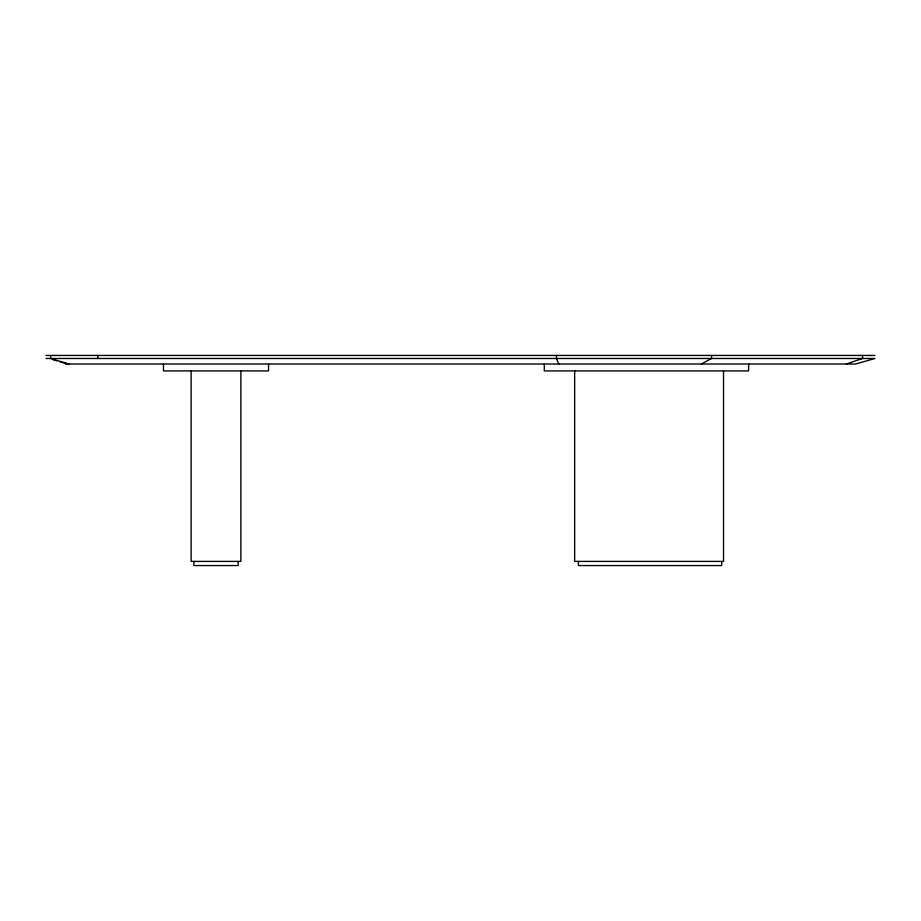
<?xml version="1.0" encoding="UTF-8"?>
<svg xmlns="http://www.w3.org/2000/svg" width="921" height="921" viewBox="0 0 921 921"><rect width="100%" height="100%" fill="white"/><g stroke="black" fill="none" stroke-linecap="round" stroke-linejoin="round"><path stroke-width="1.38" d="M701.365 364.014L711.553 358.488L711.553 355.437M846.226 364.014L862.574 358.488L862.574 355.437M46.05 355.437L874.95 355.437M46.05 358.488L874.95 358.488L855.586 364.014L65.414 364.014M52.877 359.674L56.883 360.848M59.543 361.642L67.544 364.014M68.925 364.014L50.655 358.488L50.655 355.437M558.782 364.014L556.48 358.488L556.48 355.437M748.612 364.014L748.612 370.921L544.334 370.921L544.334 364.014M723.515 370.921L723.515 561.407L574.658 561.407L574.658 370.921M721.707 561.407L721.707 565.563L578.388 565.563L578.388 561.407M268.541 364.014L268.541 370.921L163.466 370.921L163.466 364.014M240.888 370.921L240.888 561.407L191.119 561.407L191.119 370.921M238.125 561.407L238.125 565.563L193.894 565.563L193.894 561.407M97.879 355.437L97.879 358.488"/></g></svg>
